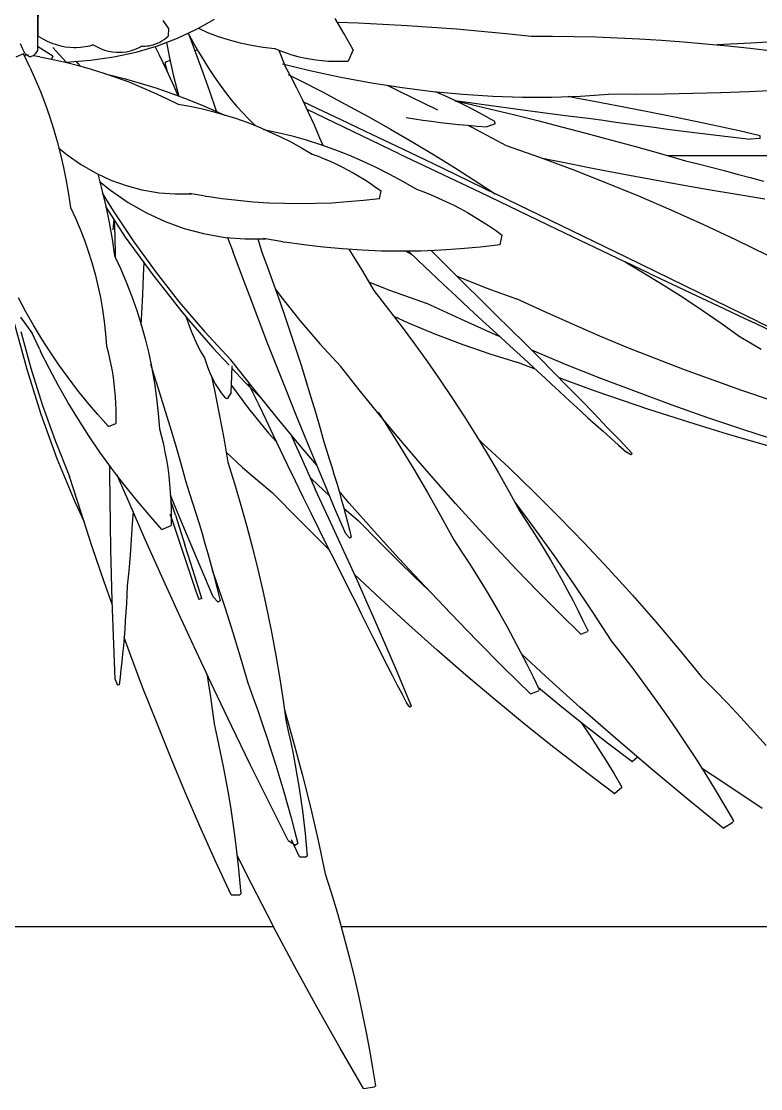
# Model space of a CAD drawing. Header units: metres. Extents: x 244.4 to 340.3, y -4.1 to 64.3.
# Drawn here: x 249.987 to 250.382, y 40.301 to 40.872 of the extents above; entities that cross this region are included whole.
import ezdxf

# ---------------------------------------------------------------- set-up
doc = ezdxf.new("R2010")
doc.units = ezdxf.units.M
doc.layers.add('Edges', color=7, linetype='Continuous')

msp = doc.modelspace()

# ---------------------------------------------------------------- linework, layer by layer
at = {"layer": 'Edges'}
for p, q in [((249.99589, 40.86388), (249.99605, 40.89042)), ((249.99543, 40.88217), (249.9954, 40.85619)), ((250.06546, 40.86813), (250.06271, 40.87218)), ((250.08151, 40.86807), (250.09008, 40.87302)), ((250.15957, 40.86504), (250.15469, 40.87328)), ((250.15581, 40.87138), (250.16702, 40.87095)), ((250.16702, 40.87095), (250.18009, 40.87033)), ((250.06546, 40.86813), (250.06544, 40.86389)), ((250.07038, 40.86272), (250.08054, 40.86751)), ((250.07641, 40.86475), (250.07587, 40.86531)), ((250.07609, 40.86541), (250.07641, 40.86475)), ((250.08054, 40.86751), (250.08151, 40.86807)), ((250.08151, 40.86807), (250.08644, 40.86587)), ((250.08644, 40.86587), (250.09212, 40.8637)), ((250.16429, 40.85651), (250.15957, 40.86504)), ((250.18009, 40.87033), (250.19321, 40.86957)), ((250.19321, 40.86957), (250.20638, 40.86869)), ((250.20638, 40.86869), (250.21959, 40.86769)), ((250.21959, 40.86769), (250.23283, 40.86655)), ((250.23283, 40.86655), (250.24612, 40.86529)), ((250.24612, 40.86529), (250.25944, 40.8639)), ((249.98761, 40.85688), (249.98645, 40.85971)), ((249.99589, 40.86388), (249.99829, 40.86244)), ((249.99829, 40.86244), (250.00069, 40.8612)), ((250.00069, 40.8612), (250.00309, 40.86015)), ((250.00309, 40.86015), (250.0055, 40.8593)), ((250.0055, 40.8593), (250.0079, 40.85864)), ((250.02338, 40.85875), (250.02515, 40.85926)), ((250.02481, 40.85946), (250.02695, 40.85823)), ((250.05628, 40.85896), (250.05742, 40.85927)), ((250.05742, 40.85927), (250.05857, 40.85966)), ((250.05857, 40.85966), (250.05972, 40.86014)), ((250.0596, 40.85868), (250.07038, 40.86272)), ((250.05972, 40.86014), (250.06086, 40.86072)), ((250.06086, 40.86072), (250.06201, 40.86138)), ((250.06201, 40.86138), (250.06315, 40.86212)), ((250.06315, 40.86212), (250.0643, 40.86296)), ((250.0643, 40.86296), (250.06544, 40.86389)), ((250.06455, 40.86053), (250.06612, 40.85227)), ((250.07641, 40.86475), (250.08018, 40.85455)), ((250.07641, 40.86475), (250.0788, 40.8604)), ((250.0788, 40.8604), (250.08158, 40.85549)), ((250.09212, 40.8637), (250.09793, 40.86182)), ((250.09793, 40.86182), (250.10387, 40.86024)), ((250.10387, 40.86024), (250.10994, 40.85896)), ((250.25944, 40.8639), (250.27091, 40.86388)), ((250.27091, 40.86388), (250.28245, 40.86371)), ((250.28245, 40.86371), (250.29404, 40.86341)), ((250.29404, 40.86341), (250.3057, 40.86297)), ((250.3057, 40.86297), (250.31741, 40.86239)), ((250.31741, 40.86239), (250.32916, 40.86167)), ((250.32916, 40.86167), (250.34097, 40.86082)), ((250.34097, 40.86082), (250.35282, 40.85982)), ((250.35282, 40.85982), (250.36472, 40.85869)), ((250.377, 40.8601), (250.35901, 40.85923)), ((250.39532, 40.86118), (250.377, 40.8601)), ((249.98803, 40.85439), (249.98396, 40.85268)), ((249.98876, 40.85483), (249.98761, 40.85688)), ((249.99144, 40.84725), (249.98803, 40.85439)), ((249.98887, 40.85408), (249.98865, 40.85308)), ((249.98991, 40.85355), (249.98876, 40.85483)), ((249.98887, 40.85408), (249.99072, 40.85377)), ((249.99105, 40.85304), (249.98991, 40.85355)), ((249.9943, 40.85437), (249.99321, 40.85335)), ((249.9954, 40.85619), (249.9943, 40.85437)), ((250.00376, 40.85307), (249.99541, 40.85834)), ((250.00367, 40.85777), (250.01088, 40.84998)), ((250.0079, 40.85864), (250.01032, 40.85817)), ((250.01032, 40.85817), (250.01273, 40.8579)), ((250.01273, 40.8579), (250.01514, 40.85782)), ((250.01514, 40.85782), (250.01613, 40.85782)), ((250.01613, 40.85782), (250.01855, 40.85793)), ((250.01855, 40.85793), (250.02096, 40.85825)), ((250.02096, 40.85825), (250.02338, 40.85875)), ((250.02695, 40.85823), (250.0291, 40.85721)), ((250.0291, 40.85721), (250.03126, 40.8564)), ((250.03126, 40.8564), (250.03341, 40.85581)), ((250.03341, 40.85581), (250.03557, 40.85542)), ((250.03557, 40.85542), (250.03773, 40.85525)), ((250.03632, 40.85281), (250.04824, 40.85537)), ((250.03773, 40.85525), (250.03872, 40.85524)), ((250.03872, 40.85524), (250.04088, 40.85528)), ((250.04088, 40.85528), (250.04304, 40.85553)), ((250.04304, 40.85553), (250.0452, 40.85599)), ((250.0452, 40.85599), (250.04737, 40.85666)), ((250.04737, 40.85666), (250.04953, 40.85754)), ((250.04824, 40.85537), (250.0596, 40.85868)), ((250.04953, 40.85754), (250.05162, 40.85859)), ((250.0507, 40.85863), (250.05185, 40.85858)), ((250.05185, 40.85858), (250.05283, 40.85858)), ((250.05283, 40.85858), (250.05398, 40.85862)), ((250.05398, 40.85862), (250.05513, 40.85875)), ((250.05513, 40.85875), (250.05628, 40.85896)), ((250.0608, 40.85366), (250.05847, 40.85835)), ((250.0647, 40.84545), (250.0608, 40.85366)), ((250.07962, 40.85607), (250.07972, 40.85602)), ((250.081, 40.85651), (250.07965, 40.85599)), ((250.08018, 40.85455), (250.08386, 40.84443)), ((250.08158, 40.85549), (250.08441, 40.85076)), ((250.10994, 40.85896), (250.11613, 40.85798)), ((250.11613, 40.85798), (250.12244, 40.8573)), ((250.12244, 40.8573), (250.12541, 40.85605)), ((250.12429, 40.85657), (250.12432, 40.85651)), ((250.12432, 40.85651), (250.12467, 40.85575)), ((250.12467, 40.85575), (250.1277, 40.84817)), ((250.12541, 40.85605), (250.12844, 40.85492)), ((250.12844, 40.85492), (250.13152, 40.85392)), ((250.13152, 40.85392), (250.13466, 40.85304)), ((250.16429, 40.85651), (250.16163, 40.85055)), ((250.36472, 40.85869), (250.37665, 40.85741)), ((250.37665, 40.85741), (250.38861, 40.856)), ((249.99105, 40.85304), (249.99205, 40.85305)), ((249.99318, 40.85332), (249.99205, 40.85305)), ((249.99321, 40.85335), (249.99318, 40.85332)), ((249.99667, 40.85278), (249.99321, 40.85335)), ((249.99667, 40.85278), (250.0029, 40.85153)), ((250.00376, 40.85307), (250.0029, 40.85153)), ((250.0029, 40.85153), (250.00359, 40.85143)), ((250.00359, 40.85143), (250.01047, 40.84989)), ((250.01047, 40.84989), (250.01732, 40.84815)), ((250.01088, 40.84998), (250.02385, 40.85102)), ((250.016, 40.85039), (250.01686, 40.84937)), ((250.01686, 40.84937), (250.01816, 40.84791)), ((250.01732, 40.84815), (250.02413, 40.84623)), ((250.01816, 40.84791), (250.01828, 40.84778)), ((250.02385, 40.85102), (250.03632, 40.85281)), ((250.06391, 40.84994), (250.06364, 40.8494)), ((250.06364, 40.8494), (250.06491, 40.84498)), ((250.06642, 40.85091), (250.06391, 40.84994)), ((250.06612, 40.85227), (250.0683, 40.84248)), ((250.08441, 40.85076), (250.08727, 40.8462)), ((250.12645, 40.84902), (250.14114, 40.84544)), ((250.13096, 40.8422), (250.1277, 40.84817)), ((250.13466, 40.85304), (250.13785, 40.85229)), ((250.13785, 40.85229), (250.14109, 40.85166)), ((250.14109, 40.85166), (250.14438, 40.85117)), ((250.14438, 40.85117), (250.14773, 40.85079)), ((250.14773, 40.85079), (250.15113, 40.85054)), ((250.15113, 40.85054), (250.15458, 40.85042)), ((250.15458, 40.85042), (250.15808, 40.85042)), ((250.15808, 40.85042), (250.16163, 40.85055)), ((249.99144, 40.84725), (249.9943, 40.84081)), ((250.02413, 40.84623), (250.0309, 40.84411)), ((250.0309, 40.84411), (250.03764, 40.84181)), ((250.03164, 40.84371), (250.03334, 40.84333)), ((250.03334, 40.84333), (250.04189, 40.84117)), ((250.06854, 40.83698), (250.0647, 40.84545)), ((250.0683, 40.84248), (250.0709, 40.83219)), ((250.08386, 40.84443), (250.08745, 40.83442)), ((250.08727, 40.8462), (250.09018, 40.84184)), ((250.12949, 40.84326), (250.13561, 40.84024)), ((250.13418, 40.83603), (250.13096, 40.8422)), ((250.14114, 40.84544), (250.15764, 40.84191)), ((249.9943, 40.84081), (249.99699, 40.83429)), ((250.03764, 40.84181), (250.04433, 40.83932)), ((250.04189, 40.84117), (250.05039, 40.83877)), ((250.04433, 40.83932), (250.05098, 40.83663)), ((250.05039, 40.83877), (250.05885, 40.83613)), ((250.05098, 40.83663), (250.05759, 40.83376)), ((250.07071, 40.83197), (250.06854, 40.83698)), ((250.09018, 40.84184), (250.09312, 40.83765)), ((250.09312, 40.83765), (250.09609, 40.83365)), ((250.13561, 40.84024), (250.1479, 40.83397)), ((250.15764, 40.84191), (250.17412, 40.83886)), ((250.17412, 40.83886), (250.19053, 40.83632)), ((250.18243, 40.83757), (250.18933, 40.83429)), ((250.19053, 40.83632), (250.20684, 40.83427)), ((249.99699, 40.83429), (249.9995, 40.82769)), ((250.05759, 40.83376), (250.06416, 40.8307)), ((250.05885, 40.83613), (250.06726, 40.83325)), ((250.06416, 40.8307), (250.07068, 40.82745)), ((250.06726, 40.83325), (250.07561, 40.83014)), ((250.0709, 40.83219), (250.07099, 40.83186)), ((250.08745, 40.83442), (250.09094, 40.82449)), ((250.09609, 40.83365), (250.09911, 40.82984)), ((250.13735, 40.82965), (250.13418, 40.83603)), ((250.1479, 40.83397), (250.16012, 40.82752)), ((250.18933, 40.83429), (250.2084, 40.82491)), ((250.20684, 40.83427), (250.22303, 40.83274)), ((250.21452, 40.83137), (250.20829, 40.83414)), ((250.21872, 40.82938), (250.21452, 40.83137)), ((250.22303, 40.83274), (250.23905, 40.83171)), ((250.23905, 40.83171), (250.25488, 40.83119)), ((250.25488, 40.83119), (250.27048, 40.83119)), ((250.27048, 40.83119), (250.28582, 40.8317)), ((250.28366, 40.8307), (250.27936, 40.83148)), ((250.29698, 40.82821), (250.28366, 40.8307)), ((250.28582, 40.8317), (250.30087, 40.83272)), ((250.31602, 40.8327), (250.30087, 40.83272)), ((250.33109, 40.83283), (250.31602, 40.8327)), ((250.34609, 40.83311), (250.33109, 40.83283)), ((250.36102, 40.83353), (250.34609, 40.83311)), ((250.37586, 40.8341), (250.36102, 40.83353)), ((250.39063, 40.83481), (250.37586, 40.8341)), ((249.9995, 40.82769), (250.00183, 40.821)), ((250.07068, 40.82745), (250.07689, 40.82636)), ((250.07561, 40.83014), (250.08392, 40.82679)), ((250.07689, 40.82636), (250.08306, 40.82506)), ((250.08306, 40.82506), (250.0892, 40.82355)), ((250.08392, 40.82679), (250.09217, 40.8232)), ((250.09911, 40.82984), (250.10215, 40.82621)), ((250.10215, 40.82621), (250.10524, 40.82277)), ((250.14047, 40.82307), (250.13735, 40.82965)), ((250.13781, 40.82867), (250.14486, 40.82535)), ((250.14486, 40.82535), (250.15765, 40.8193)), ((250.16012, 40.82752), (250.17225, 40.8209)), ((250.2084, 40.82491), (250.20939, 40.8244)), ((250.21872, 40.82938), (250.2253, 40.82845)), ((250.2193, 40.82911), (250.21872, 40.82938)), ((250.2193, 40.82911), (250.22463, 40.8279)), ((250.22128, 40.82817), (250.2193, 40.82911)), ((250.22779, 40.8249), (250.22128, 40.82817)), ((250.22463, 40.8279), (250.23724, 40.82494)), ((250.2253, 40.82845), (250.23806, 40.82668)), ((250.23404, 40.82155), (250.22779, 40.8249)), ((250.23724, 40.82494), (250.24998, 40.82187)), ((250.23806, 40.82668), (250.25107, 40.82493)), ((250.25107, 40.82493), (250.26432, 40.82319)), ((250.31002, 40.82572), (250.29698, 40.82821)), ((250.32276, 40.82321), (250.31002, 40.82572)), ((250.00183, 40.821), (250.00398, 40.81424)), ((250.0892, 40.82355), (250.0953, 40.82183)), ((250.09094, 40.82449), (250.09137, 40.82326)), ((250.09217, 40.8232), (250.09556, 40.82162)), ((250.0953, 40.82183), (250.10136, 40.81991)), ((250.10136, 40.81991), (250.10737, 40.81778)), ((250.10524, 40.82277), (250.10835, 40.81952)), ((250.10835, 40.81952), (250.11151, 40.81645)), ((250.18893, 40.80096), (250.13978, 40.82453)), ((250.14354, 40.81629), (250.14047, 40.82307)), ((250.15765, 40.8193), (250.1708, 40.81304)), ((250.17225, 40.8209), (250.18429, 40.81411)), ((250.19264, 40.82026), (250.19709, 40.81957)), ((250.19709, 40.81957), (250.20163, 40.81891)), ((250.24003, 40.81812), (250.23404, 40.82155)), ((250.24998, 40.82187), (250.26282, 40.81869)), ((250.26432, 40.82319), (250.2778, 40.82147)), ((250.2778, 40.82147), (250.29151, 40.81976)), ((250.29151, 40.81976), (250.29808, 40.81881)), ((250.3352, 40.8207), (250.32276, 40.82321)), ((250.34734, 40.81817), (250.3352, 40.8207)), ((250.00398, 40.81424), (250.00595, 40.80741)), ((250.10737, 40.81778), (250.11334, 40.81545)), ((250.11151, 40.81645), (250.11184, 40.81584)), ((250.11334, 40.81545), (250.11926, 40.81291)), ((250.11628, 40.81396), (250.12397, 40.81234)), ((250.14657, 40.80931), (250.14354, 40.81629)), ((250.18429, 40.81411), (250.19624, 40.80714)), ((250.20163, 40.81891), (250.20626, 40.81829)), ((250.20626, 40.81829), (250.21098, 40.81771)), ((250.21098, 40.81771), (250.21579, 40.81715)), ((250.21579, 40.81715), (250.22068, 40.81664)), ((250.22068, 40.81664), (250.22566, 40.81616)), ((250.22566, 40.81616), (250.23072, 40.81571)), ((250.22566, 40.81616), (250.22736, 40.81526)), ((250.22736, 40.81526), (250.2462, 40.80535)), ((250.23072, 40.81571), (250.23587, 40.8153)), ((250.24031, 40.81694), (250.23587, 40.8153)), ((250.24031, 40.81694), (250.24003, 40.81812)), ((250.26282, 40.81869), (250.27577, 40.81538)), ((250.27577, 40.81538), (250.28883, 40.81197)), ((250.29808, 40.81881), (250.30474, 40.81787)), ((250.30474, 40.81787), (250.31152, 40.81693)), ((250.31152, 40.81693), (250.31839, 40.816)), ((250.31839, 40.816), (250.32536, 40.81507)), ((250.32536, 40.81507), (250.33243, 40.81415)), ((250.33243, 40.81415), (250.33961, 40.81324)), ((250.35918, 40.81564), (250.34734, 40.81817)), ((250.37072, 40.81311), (250.35918, 40.81564)), ((250.11926, 40.81291), (250.12513, 40.81016)), ((250.12397, 40.81234), (250.13163, 40.81046)), ((250.12513, 40.81016), (250.13096, 40.80721)), ((250.13163, 40.81046), (250.13924, 40.80831)), ((250.13924, 40.80831), (250.1468, 40.80591)), ((250.14819, 40.80542), (250.14657, 40.80931)), ((250.1708, 40.81304), (250.1843, 40.80659)), ((250.28883, 40.81197), (250.30199, 40.80845)), ((250.30199, 40.80845), (250.31525, 40.80481)), ((250.33961, 40.81324), (250.34688, 40.81233)), ((250.34688, 40.81233), (250.35424, 40.81143)), ((250.35424, 40.81143), (250.3617, 40.81054)), ((250.3617, 40.81054), (250.36925, 40.80965)), ((250.36925, 40.80965), (250.3769, 40.80877)), ((250.38195, 40.81057), (250.37072, 40.81311)), ((250.38191, 40.80904), (250.3769, 40.80877)), ((250.38191, 40.80904), (250.38195, 40.81057)), ((250.00595, 40.80741), (250.00775, 40.80049)), ((250.00666, 40.80402), (250.01135, 40.80025)), ((250.13096, 40.80721), (250.13673, 40.80406)), ((250.13673, 40.80406), (250.14245, 40.80071)), ((250.1468, 40.80591), (250.15431, 40.80325)), ((250.14828, 40.80519), (250.14819, 40.80542)), ((250.15431, 40.80325), (250.16176, 40.80034)), ((250.1843, 40.80659), (250.19812, 40.79994)), ((250.19624, 40.80714), (250.20809, 40.80001)), ((250.2462, 40.80535), (250.26401, 40.79905)), ((250.31525, 40.80481), (250.32861, 40.80106)), ((250.00775, 40.80049), (250.00937, 40.7935)), ((250.01135, 40.80025), (250.01896, 40.79504)), ((250.14245, 40.80071), (250.14564, 40.79954)), ((250.14564, 40.79954), (250.1488, 40.79828)), ((250.1488, 40.79828), (250.15194, 40.79693)), ((250.15194, 40.79693), (250.15507, 40.7955)), ((250.16176, 40.80034), (250.16915, 40.79717)), ((250.16915, 40.79717), (250.17649, 40.79374)), ((250.18893, 40.80096), (250.2323, 40.78031)), ((250.19812, 40.79994), (250.21222, 40.79313)), ((250.20809, 40.80001), (250.21986, 40.79272)), ((250.26401, 40.79905), (250.28172, 40.79244)), ((250.27648, 40.79621), (250.2656, 40.79845)), ((250.32861, 40.80106), (250.34205, 40.79721)), ((250.33245, 40.79996), (251.42767, 40.79996)), ((250.34205, 40.79721), (250.34889, 40.79549)), ((250.00937, 40.7935), (250.01081, 40.78644)), ((250.01896, 40.79504), (250.02677, 40.79057)), ((250.02677, 40.79057), (250.03477, 40.78685)), ((250.15507, 40.7955), (250.15817, 40.79399)), ((250.15817, 40.79399), (250.16125, 40.79238)), ((250.16125, 40.79238), (250.16431, 40.7907)), ((250.16431, 40.7907), (250.16735, 40.78893)), ((250.17649, 40.79374), (250.18376, 40.79006)), ((250.21222, 40.79313), (250.22659, 40.78616)), ((250.21986, 40.79272), (250.23152, 40.78525)), ((250.29236, 40.79303), (250.27648, 40.79621)), ((250.28172, 40.79244), (250.29934, 40.78554)), ((250.30811, 40.78998), (250.29236, 40.79303)), ((250.34889, 40.79549), (250.35578, 40.79373)), ((250.35578, 40.79373), (250.36271, 40.79192)), ((250.36271, 40.79192), (250.36968, 40.79006)), ((250.01081, 40.78644), (250.01207, 40.77931)), ((250.02775, 40.79012), (250.02994, 40.78167)), ((250.02858, 40.78608), (250.03444, 40.78137)), ((250.03477, 40.78685), (250.04294, 40.78387)), ((250.16735, 40.78893), (250.17037, 40.78707)), ((250.17037, 40.78707), (250.17336, 40.78513)), ((250.17336, 40.78513), (250.17633, 40.7831)), ((250.18376, 40.79006), (250.19097, 40.78612)), ((250.19097, 40.78612), (250.19811, 40.78194)), ((250.22659, 40.78616), (250.24118, 40.77904)), ((250.23152, 40.78525), (250.24027, 40.77948)), ((250.29934, 40.78554), (250.31687, 40.77834)), ((250.3237, 40.78705), (250.30811, 40.78998)), ((250.33915, 40.78425), (250.3237, 40.78705)), ((250.36968, 40.79006), (250.37669, 40.78816)), ((250.37669, 40.78816), (250.38375, 40.78621)), ((250.01207, 40.77931), (250.01314, 40.77211)), ((250.02994, 40.78167), (250.03196, 40.77294)), ((250.03012, 40.77985), (250.03586, 40.77041)), ((250.03444, 40.78137), (250.04394, 40.77487)), ((250.04294, 40.78387), (250.05126, 40.78166)), ((250.05126, 40.78166), (250.05972, 40.78021)), ((250.05972, 40.78021), (250.06058, 40.78007)), ((250.06058, 40.78007), (250.06916, 40.77939)), ((250.06916, 40.77939), (250.07781, 40.77948)), ((250.07781, 40.77948), (250.07699, 40.77962)), ((250.08519, 40.77819), (250.07781, 40.77948)), ((250.17633, 40.7831), (250.17927, 40.78099)), ((250.17837, 40.77686), (250.17927, 40.78099)), ((250.19811, 40.78194), (250.20208, 40.78047)), ((250.20208, 40.78047), (250.20603, 40.7789)), ((250.2323, 40.78031), (250.27323, 40.76059)), ((250.35444, 40.78158), (250.33915, 40.78425)), ((250.36959, 40.77904), (250.35444, 40.78158)), ((250.04394, 40.77487), (250.05369, 40.76928)), ((250.08519, 40.77819), (250.08605, 40.77805)), ((250.09429, 40.77684), (250.08605, 40.77805)), ((250.10257, 40.77586), (250.09429, 40.77684)), ((250.11088, 40.77509), (250.10257, 40.77586)), ((250.11922, 40.77454), (250.11088, 40.77509)), ((250.12759, 40.77421), (250.11922, 40.77454)), ((250.13599, 40.7741), (250.12759, 40.77421)), ((250.14442, 40.77421), (250.13599, 40.7741)), ((250.15287, 40.77454), (250.14442, 40.77421)), ((250.16135, 40.7751), (250.15287, 40.77454)), ((250.16985, 40.77587), (250.16135, 40.7751)), ((250.17837, 40.77686), (250.16985, 40.77587)), ((250.20603, 40.7789), (250.20996, 40.77723)), ((250.20996, 40.77723), (250.21386, 40.77544)), ((250.21386, 40.77544), (250.21773, 40.77355)), ((250.21773, 40.77355), (250.22158, 40.77155)), ((250.31031, 40.74555), (250.24118, 40.77904)), ((250.31687, 40.77834), (250.33429, 40.77085)), ((250.38457, 40.77663), (250.36959, 40.77904)), ((250.01314, 40.77211), (250.01581, 40.76639)), ((250.03176, 40.77261), (250.04245, 40.75632)), ((250.03196, 40.77294), (250.03376, 40.76413)), ((250.03586, 40.77041), (250.04698, 40.75373)), ((250.05369, 40.76928), (250.06368, 40.76463)), ((250.22158, 40.77155), (250.2254, 40.76944)), ((250.2254, 40.76944), (250.22919, 40.76723)), ((250.33429, 40.77085), (250.35161, 40.76307)), ((250.01581, 40.76639), (250.01829, 40.76059)), ((250.03376, 40.76413), (250.03533, 40.75522)), ((250.03631, 40.76568), (250.03582, 40.76027)), ((250.03698, 40.75672), (250.03672, 40.76505)), ((250.06368, 40.76463), (250.07388, 40.76092)), ((250.22919, 40.76723), (250.23296, 40.76491)), ((250.23296, 40.76491), (250.23669, 40.76249)), ((250.23669, 40.76249), (250.2404, 40.75996)), ((250.35161, 40.76307), (250.36881, 40.755)), ((250.01829, 40.76059), (250.02057, 40.75469)), ((250.03712, 40.74681), (250.03698, 40.75672)), ((250.04245, 40.75632), (250.05708, 40.73603)), ((250.07388, 40.76092), (250.08427, 40.75816)), ((250.08427, 40.75816), (250.09483, 40.75635)), ((250.09483, 40.75635), (250.0959, 40.75617)), ((250.2404, 40.75996), (250.24407, 40.75733)), ((250.24295, 40.75217), (250.24407, 40.75733)), ((250.27323, 40.76059), (250.30971, 40.74314)), ((250.02057, 40.75469), (250.02266, 40.74872)), ((250.03533, 40.75522), (250.03668, 40.74623)), ((250.04698, 40.75373), (250.05886, 40.73737)), ((250.0959, 40.75617), (250.10661, 40.75532)), ((250.09698, 40.75618), (250.09702, 40.75609)), ((250.09702, 40.75609), (250.10019, 40.74828)), ((250.10661, 40.75532), (250.1174, 40.75543)), ((250.11332, 40.75558), (250.11337, 40.75539)), ((250.11337, 40.75539), (250.11533, 40.7488)), ((250.12662, 40.75383), (250.11638, 40.75561)), ((250.12662, 40.75383), (250.12769, 40.75365)), ((250.13798, 40.75215), (250.12769, 40.75365)), ((250.14831, 40.75091), (250.13798, 40.75215)), ((250.15869, 40.74995), (250.14831, 40.75091)), ((250.23231, 40.75093), (250.2217, 40.74996)), ((250.24295, 40.75217), (250.23231, 40.75093)), ((250.36881, 40.755), (250.3859, 40.74664)), ((250.02266, 40.74872), (250.02456, 40.74265)), ((250.03668, 40.74623), (250.03713, 40.74525)), ((250.03713, 40.74525), (250.03712, 40.74681)), ((250.03713, 40.74525), (250.04001, 40.7391)), ((250.10462, 40.73625), (250.10019, 40.74828)), ((250.11533, 40.7488), (250.11868, 40.73969)), ((250.1691, 40.74927), (250.15869, 40.74995)), ((250.16207, 40.74984), (250.16873, 40.73889)), ((250.17955, 40.74886), (250.1691, 40.74927)), ((250.19004, 40.74872), (250.17955, 40.74886)), ((250.20056, 40.74886), (250.19004, 40.74872)), ((250.1921, 40.74894), (250.19246, 40.74875)), ((250.19246, 40.74875), (250.19576, 40.74705)), ((250.19376, 40.74896), (250.19913, 40.74381)), ((250.21112, 40.74928), (250.20056, 40.74886)), ((250.20581, 40.74929), (250.20869, 40.74648)), ((250.20869, 40.74648), (250.21667, 40.73852)), ((250.2217, 40.74996), (250.21112, 40.74928)), ((250.38113, 40.71102), (250.31031, 40.74555)), ((250.02456, 40.74265), (250.02627, 40.7365)), ((250.05232, 40.74263), (250.05207, 40.73564)), ((250.11868, 40.73969), (250.12193, 40.73068)), ((250.19913, 40.74381), (250.20576, 40.7375)), ((250.30971, 40.74314), (250.31959, 40.73727)), ((250.32248, 40.73707), (250.30971, 40.74314)), ((250.02627, 40.7365), (250.02778, 40.73027)), ((250.04001, 40.7391), (250.0431, 40.73185)), ((250.05207, 40.73564), (250.05164, 40.72551)), ((250.05708, 40.73603), (250.07267, 40.71627)), ((250.05886, 40.73737), (250.0715, 40.72137)), ((250.10916, 40.72411), (250.10462, 40.73625)), ((250.16873, 40.73889), (250.17535, 40.72768)), ((250.20576, 40.7375), (250.21251, 40.7311)), ((250.21667, 40.73852), (250.21961, 40.73552)), ((250.21961, 40.73552), (250.22027, 40.73522)), ((250.21961, 40.73552), (250.22414, 40.73089)), ((250.22027, 40.73522), (250.23581, 40.72889)), ((250.31959, 40.73727), (250.33014, 40.73077)), ((250.32248, 40.73707), (250.35086, 40.72362)), ((250.02778, 40.73027), (250.02909, 40.72397)), ((250.0431, 40.73185), (250.04595, 40.72449)), ((250.12193, 40.73068), (250.12508, 40.72178)), ((250.12266, 40.72864), (250.12566, 40.72451)), ((250.17255, 40.73242), (250.18372, 40.72787)), ((250.18372, 40.72787), (250.20344, 40.72089)), ((250.21251, 40.7311), (250.21939, 40.72464)), ((250.23237, 40.72287), (250.22414, 40.73089)), ((250.23581, 40.72889), (250.25161, 40.7233)), ((250.33014, 40.73077), (250.34058, 40.72408)), ((249.98917, 40.71639), (249.98523, 40.72374)), ((250.02909, 40.72397), (250.03021, 40.71758)), ((250.04595, 40.72449), (250.04856, 40.71703)), ((250.05164, 40.72551), (250.05116, 40.71551)), ((250.11381, 40.71187), (250.10916, 40.72411)), ((250.12566, 40.72451), (250.13578, 40.71169)), ((250.17535, 40.72768), (250.18276, 40.71825)), ((250.21939, 40.72464), (250.22639, 40.7181)), ((250.24047, 40.71493), (250.23237, 40.72287)), ((250.2664, 40.71645), (250.25161, 40.7233)), ((250.34058, 40.72408), (250.35091, 40.71722)), ((250.35086, 40.72362), (250.35612, 40.7211)), ((249.99331, 40.70914), (249.98917, 40.71639)), ((250.03021, 40.71758), (250.03114, 40.71112)), ((250.04856, 40.71703), (250.05093, 40.70946)), ((250.0715, 40.72137), (250.08487, 40.70576)), ((250.12508, 40.72178), (250.12812, 40.71299)), ((250.18276, 40.71825), (250.19002, 40.70874)), ((250.22191, 40.71233), (250.20344, 40.72089)), ((250.22639, 40.7181), (250.23351, 40.71149)), ((250.28128, 40.7098), (250.2664, 40.71645)), ((250.35091, 40.71722), (250.36112, 40.71018)), ((250.35612, 40.7211), (250.37676, 40.71127)), ((249.98644, 40.71337), (249.99272, 40.70459)), ((250.03114, 40.71112), (250.03187, 40.70458)), ((250.05116, 40.71551), (250.05081, 40.70918)), ((250.07267, 40.71627), (250.075, 40.71357)), ((250.075, 40.71357), (250.07502, 40.71348)), ((250.07502, 40.71348), (250.07639, 40.70942)), ((250.07502, 40.71348), (250.08919, 40.6971)), ((250.11857, 40.69953), (250.11381, 40.71187)), ((250.12812, 40.71299), (250.13105, 40.7043)), ((250.13578, 40.71169), (250.14649, 40.69918)), ((250.18603, 40.71396), (250.19377, 40.71044)), ((250.24049, 40.70404), (250.22191, 40.71233)), ((250.23351, 40.71149), (250.24075, 40.70482)), ((250.24843, 40.70707), (250.24047, 40.71493)), ((250.39673, 40.70182), (250.37676, 40.71127)), ((250.38113, 40.71102), (250.40986, 40.69694)), ((249.98322, 40.70978), (249.98968, 40.68561)), ((249.98653, 40.70575), (249.99183, 40.68624)), ((249.9967, 40.69611), (249.99228, 40.70553)), ((249.99764, 40.70199), (249.99331, 40.70914)), ((250.05093, 40.70946), (250.05306, 40.70178)), ((250.07639, 40.70942), (250.07786, 40.70553)), ((250.07786, 40.70553), (250.07943, 40.70183)), ((250.08487, 40.70576), (250.09893, 40.69056)), ((250.19002, 40.70874), (250.19711, 40.69915)), ((250.19377, 40.71044), (250.20839, 40.70434)), ((250.25624, 40.69931), (250.24843, 40.70707)), ((250.29624, 40.70336), (250.28128, 40.7098)), ((250.36112, 40.71018), (250.37123, 40.70297)), ((250.00217, 40.69495), (249.99764, 40.70199)), ((250.03187, 40.70458), (250.0324, 40.69797)), ((250.05306, 40.70178), (250.05494, 40.69401)), ((250.07943, 40.70183), (250.08112, 40.6983)), ((250.12343, 40.68709), (250.11857, 40.69953)), ((250.13105, 40.7043), (250.13388, 40.69572)), ((250.14649, 40.69918), (250.15775, 40.68701)), ((250.20839, 40.70434), (250.22297, 40.6988)), ((250.24258, 40.70314), (250.24049, 40.70404)), ((250.24075, 40.70482), (250.2481, 40.69807)), ((250.26391, 40.69164), (250.25624, 40.69931)), ((250.31129, 40.69712), (250.29624, 40.70336)), ((250.37123, 40.70297), (250.37691, 40.69967)), ((250.37691, 40.69967), (250.38255, 40.6963)), ((249.9967, 40.69611), (249.99716, 40.69514)), ((250.00183, 40.68584), (249.99716, 40.69514)), ((250.0069, 40.688), (250.00217, 40.69495)), ((250.0324, 40.69797), (250.03327, 40.69469)), ((250.03327, 40.69469), (250.03405, 40.69138)), ((250.05494, 40.69401), (250.05659, 40.68613)), ((250.08112, 40.6983), (250.08291, 40.69495)), ((250.08291, 40.69495), (250.0848, 40.69177)), ((250.08919, 40.6971), (250.09803, 40.68768)), ((250.13388, 40.69572), (250.1366, 40.68726)), ((250.19711, 40.69915), (250.20403, 40.68949)), ((250.22297, 40.6988), (250.23749, 40.69382)), ((250.23749, 40.69382), (250.25192, 40.68943)), ((250.2481, 40.69807), (250.25556, 40.69127)), ((250.27795, 40.68821), (250.25983, 40.69572)), ((250.32641, 40.69109), (250.31129, 40.69712)), ((250.01183, 40.68116), (250.0069, 40.688)), ((250.03405, 40.69138), (250.03476, 40.68803)), ((250.03476, 40.68803), (250.03538, 40.68465)), ((250.05588, 40.68824), (250.05647, 40.68646)), ((250.0848, 40.69177), (250.08549, 40.68956)), ((250.08549, 40.68956), (250.08622, 40.68742)), ((250.11117, 40.67503), (250.09893, 40.69056)), ((250.20403, 40.68949), (250.21079, 40.67976)), ((250.2617, 40.6857), (250.25192, 40.68943)), ((250.25556, 40.69127), (250.26314, 40.6844)), ((250.27144, 40.68406), (250.26391, 40.69164)), ((250.29682, 40.68068), (250.27795, 40.68821)), ((250.3416, 40.68527), (250.32641, 40.69109)), ((249.98968, 40.68561), (249.99724, 40.66161)), ((249.99183, 40.68624), (249.99796, 40.66679)), ((250.00674, 40.67667), (250.00183, 40.68584)), ((250.03538, 40.68465), (250.03591, 40.68124)), ((250.05647, 40.68646), (250.05659, 40.68613)), ((250.05659, 40.68613), (250.0566, 40.68606)), ((250.0566, 40.68606), (250.05987, 40.67589)), ((250.0566, 40.68606), (250.05799, 40.67816)), ((250.08622, 40.68742), (250.087, 40.68536)), ((250.087, 40.68536), (250.08783, 40.68337)), ((250.08783, 40.68337), (250.08859, 40.68168)), ((250.09939, 40.68181), (250.09954, 40.68737)), ((250.0995, 40.68611), (250.1066, 40.67855)), ((250.12839, 40.67456), (250.12343, 40.68709)), ((250.1366, 40.68726), (250.13922, 40.67891)), ((250.16755, 40.67457), (250.15775, 40.68701)), ((250.26314, 40.6844), (250.26682, 40.68096)), ((250.27882, 40.67657), (250.27144, 40.68406)), ((250.35687, 40.67966), (250.3416, 40.68527)), ((250.01191, 40.66762), (250.00674, 40.67667)), ((250.01695, 40.67443), (250.01183, 40.68116)), ((250.03591, 40.68124), (250.03637, 40.6778)), ((250.03637, 40.6778), (250.03674, 40.67432)), ((250.05799, 40.67816), (250.05914, 40.67009)), ((250.08859, 40.68168), (250.09015, 40.67433)), ((250.08859, 40.68168), (250.08869, 40.68145)), ((250.08869, 40.68145), (250.08961, 40.67961)), ((250.08961, 40.67961), (250.09057, 40.67784)), ((250.09057, 40.67784), (250.09157, 40.67616)), ((250.09904, 40.67322), (250.09939, 40.68181)), ((250.09919, 40.6768), (250.10832, 40.6645)), ((250.1066, 40.67855), (250.11483, 40.67049)), ((250.10822, 40.6779), (250.10894, 40.67646)), ((250.10894, 40.67646), (250.11393, 40.66652)), ((250.13922, 40.67891), (250.14172, 40.67068)), ((250.21079, 40.67976), (250.21737, 40.66996)), ((250.26682, 40.68096), (250.27054, 40.67748)), ((250.27054, 40.67748), (250.27432, 40.67398)), ((250.28021, 40.67881), (250.27455, 40.6809)), ((250.28605, 40.66917), (250.27882, 40.67657)), ((250.29433, 40.67374), (250.28021, 40.67881)), ((250.31579, 40.67341), (250.29682, 40.68068)), ((250.3722, 40.67425), (250.35687, 40.67966)), ((250.02226, 40.6678), (250.01695, 40.67443)), ((250.03674, 40.67432), (250.03703, 40.67082)), ((250.03703, 40.67082), (250.03724, 40.66728)), ((250.05987, 40.67589), (250.06313, 40.66547)), ((250.09015, 40.67433), (250.0927, 40.66148)), ((250.09157, 40.67616), (250.09262, 40.67454)), ((250.09262, 40.67454), (250.09371, 40.673)), ((250.09371, 40.673), (250.09484, 40.67154)), ((250.09484, 40.67154), (250.09602, 40.67016)), ((250.09904, 40.67322), (250.09687, 40.66971)), ((250.12362, 40.6596), (250.11117, 40.67503)), ((250.13346, 40.66193), (250.12839, 40.67456)), ((250.14172, 40.67068), (250.14412, 40.66257)), ((250.17753, 40.66221), (250.16755, 40.67457)), ((250.27432, 40.67398), (250.27814, 40.67044)), ((250.30844, 40.66883), (250.29433, 40.67374)), ((250.33485, 40.6664), (250.31579, 40.67341)), ((250.38761, 40.66906), (250.3722, 40.67425)), ((249.99796, 40.66679), (250.00491, 40.64745)), ((250.01732, 40.6587), (250.01191, 40.66762)), ((250.02777, 40.66128), (250.02226, 40.6678)), ((250.03724, 40.66728), (250.03737, 40.66372)), ((250.05914, 40.67009), (250.06005, 40.66193)), ((250.06313, 40.66547), (250.06626, 40.6552)), ((250.09687, 40.66971), (250.09602, 40.67016)), ((250.11393, 40.66652), (250.11761, 40.65862)), ((250.21737, 40.66996), (250.22379, 40.6601)), ((250.27814, 40.67044), (250.28202, 40.66688)), ((250.28202, 40.66688), (250.28594, 40.66329)), ((250.29314, 40.66187), (250.28605, 40.66917)), ((250.32252, 40.66409), (250.30844, 40.66883)), ((250.354, 40.65966), (250.33485, 40.6664)), ((249.99724, 40.66161), (250.00588, 40.63782)), ((250.03347, 40.65487), (250.02777, 40.66128)), ((250.03737, 40.66372), (250.03741, 40.66012)), ((250.03741, 40.66012), (250.03737, 40.6565)), ((250.06005, 40.66193), (250.06072, 40.65368)), ((250.0927, 40.66148), (250.09507, 40.64864)), ((250.10832, 40.6645), (250.11897, 40.65144)), ((250.13628, 40.64428), (250.12362, 40.6596)), ((250.13863, 40.64921), (250.13346, 40.66193)), ((250.14412, 40.66257), (250.1464, 40.65459)), ((250.18767, 40.64994), (250.17753, 40.66221)), ((250.17772, 40.66258), (250.18137, 40.65696)), ((250.22379, 40.6601), (250.23003, 40.65017)), ((250.28594, 40.66329), (250.28991, 40.65967)), ((250.28991, 40.65967), (250.29392, 40.65603)), ((250.30007, 40.65467), (250.29314, 40.66187)), ((250.33657, 40.65952), (250.32252, 40.66409)), ((250.3506, 40.65511), (250.33657, 40.65952)), ((250.37323, 40.65317), (250.354, 40.65966)), ((250.02298, 40.6499), (250.01732, 40.6587)), ((250.03347, 40.65487), (250.03737, 40.6565)), ((250.06072, 40.65368), (250.0618, 40.64958)), ((250.06626, 40.6552), (250.06925, 40.64507)), ((250.11761, 40.65862), (250.12138, 40.6506)), ((250.1464, 40.65459), (250.14857, 40.64672)), ((250.18137, 40.65696), (250.18916, 40.64457)), ((250.29392, 40.65603), (250.29799, 40.65237)), ((250.30686, 40.64757), (250.30007, 40.65467)), ((250.3646, 40.65087), (250.3506, 40.65511)), ((250.02888, 40.64124), (250.02298, 40.6499)), ((250.0618, 40.64958), (250.06278, 40.64545)), ((250.09507, 40.64864), (250.09728, 40.63581)), ((250.11897, 40.65144), (250.12324, 40.64667)), ((250.12138, 40.6506), (250.12524, 40.64245)), ((250.13074, 40.65098), (250.13512, 40.64155)), ((250.1439, 40.63641), (250.13863, 40.64921)), ((250.19798, 40.63776), (250.18767, 40.64994)), ((250.23003, 40.65017), (250.2361, 40.64018)), ((250.23129, 40.6481), (250.23374, 40.64587)), ((250.29799, 40.65237), (250.30209, 40.64867)), ((250.30209, 40.64867), (250.30625, 40.64496)), ((250.37857, 40.6468), (250.3646, 40.65087)), ((250.39253, 40.64695), (250.37323, 40.65317)), ((250.00491, 40.64745), (250.01266, 40.62825)), ((250.06278, 40.64545), (250.06366, 40.64127)), ((250.06925, 40.64507), (250.0721, 40.6351)), ((250.12524, 40.64245), (250.1292, 40.63419)), ((250.14482, 40.63418), (250.13628, 40.64428)), ((250.14857, 40.64672), (250.15005, 40.6422)), ((250.15005, 40.6422), (250.15149, 40.63771)), ((250.18916, 40.64457), (250.19674, 40.63209)), ((250.23374, 40.64587), (250.24757, 40.63292)), ((250.30625, 40.64496), (250.31044, 40.64122)), ((250.31349, 40.64057), (250.30686, 40.64757)), ((250.39251, 40.64289), (250.37857, 40.6468)), ((250.00588, 40.63782), (250.01557, 40.6143)), ((250.03503, 40.6327), (250.02888, 40.64124)), ((250.06366, 40.64127), (250.06443, 40.63705)), ((250.06443, 40.63705), (250.0651, 40.63279)), ((250.09635, 40.64123), (250.10518, 40.63302)), ((250.13512, 40.64155), (250.13976, 40.63128)), ((250.14927, 40.62352), (250.1439, 40.63641)), ((250.15149, 40.63771), (250.15288, 40.63328)), ((250.20845, 40.62567), (250.19798, 40.63776)), ((250.2361, 40.64018), (250.24198, 40.63013)), ((250.31288, 40.63978), (250.31044, 40.64122)), ((250.31349, 40.64057), (250.31288, 40.63978)), ((250.0342, 40.62966), (250.03418, 40.63421)), ((250.03831, 40.62839), (250.03503, 40.6327)), ((250.0651, 40.63279), (250.06567, 40.62849)), ((250.0721, 40.6351), (250.07481, 40.62529)), ((250.09728, 40.63581), (250.10087, 40.62436)), ((250.10518, 40.63302), (250.12113, 40.61948)), ((250.1292, 40.63419), (250.13324, 40.62582)), ((250.13976, 40.63128), (250.14403, 40.62149)), ((250.15288, 40.63328), (250.15422, 40.6289)), ((250.19674, 40.63209), (250.20409, 40.61955)), ((250.24757, 40.63292), (250.2612, 40.61973)), ((250.01859, 40.60938), (250.01266, 40.62825)), ((250.03433, 40.6163), (250.0342, 40.62966)), ((250.04442, 40.61424), (250.03794, 40.62923)), ((250.04143, 40.62429), (250.03831, 40.62839)), ((250.06567, 40.62849), (250.06614, 40.62415)), ((250.07481, 40.62529), (250.07666, 40.61963)), ((250.13324, 40.62582), (250.13737, 40.61733)), ((250.14144, 40.62743), (250.14195, 40.62691)), ((250.14195, 40.62691), (250.15164, 40.61789)), ((250.15422, 40.6289), (250.15552, 40.62457)), ((250.21907, 40.61368), (250.20845, 40.62567)), ((250.24198, 40.63013), (250.24769, 40.62003)), ((250.04806, 40.61601), (250.04143, 40.62429)), ((250.06614, 40.62415), (250.0665, 40.61978)), ((250.0665, 40.61978), (250.06676, 40.61537)), ((250.07666, 40.61963), (250.07845, 40.61404)), ((250.10087, 40.62436), (250.10427, 40.6129)), ((250.13536, 40.60493), (250.12113, 40.61948)), ((250.14888, 40.61106), (250.14403, 40.62149)), ((250.15474, 40.61054), (250.14927, 40.62352)), ((250.15552, 40.62457), (250.15678, 40.62026)), ((250.16222, 40.61398), (250.15678, 40.62026)), ((250.15678, 40.62026), (250.15797, 40.61606)), ((250.20409, 40.61955), (250.21122, 40.60694)), ((250.24769, 40.62003), (250.25322, 40.60988)), ((250.2612, 40.61973), (250.27462, 40.60631)), ((250.01557, 40.6143), (250.0204, 40.60384)), ((250.03452, 40.60283), (250.03433, 40.6163)), ((250.05311, 40.59448), (250.04442, 40.61424)), ((250.05494, 40.60787), (250.04806, 40.61601)), ((250.06897, 40.61241), (250.0666, 40.61819)), ((250.06676, 40.61537), (250.06677, 40.61518)), ((250.06677, 40.61518), (250.06692, 40.61092)), ((250.06922, 40.60752), (250.06677, 40.61518)), ((250.07845, 40.61404), (250.08019, 40.60851)), ((250.13737, 40.61733), (250.1416, 40.60873)), ((250.15797, 40.61606), (250.15913, 40.61188)), ((250.17549, 40.59901), (250.16222, 40.61398)), ((250.22986, 40.60178), (250.21907, 40.61368)), ((250.2507, 40.61451), (250.26099, 40.60069)), ((250.02475, 40.59053), (250.01859, 40.60938)), ((250.04656, 40.60937), (250.04619, 40.60305)), ((250.06205, 40.59987), (250.05494, 40.60787)), ((250.06694, 40.60649), (250.0665, 40.60782)), ((250.06692, 40.61092), (250.06694, 40.60649)), ((250.07568, 40.59632), (250.06897, 40.61241)), ((250.08019, 40.60851), (250.08186, 40.60304)), ((250.10427, 40.6129), (250.10749, 40.60142)), ((250.1416, 40.60873), (250.14591, 40.60003)), ((250.15363, 40.60076), (250.14888, 40.61106)), ((250.16031, 40.59749), (250.15474, 40.61054)), ((250.15913, 40.61188), (250.16024, 40.60776)), ((250.15933, 40.61116), (250.16701, 40.60464)), ((250.25322, 40.60988), (250.25669, 40.60466)), ((250.03477, 40.58922), (250.03452, 40.60283)), ((250.04619, 40.60305), (250.04561, 40.59447)), ((250.06697, 40.6064), (250.06693, 40.60191)), ((250.06694, 40.60649), (250.06697, 40.60643)), ((250.06697, 40.60643), (250.06697, 40.6064)), ((250.06697, 40.6064), (250.07999, 40.5674)), ((250.06922, 40.60752), (250.07427, 40.59167)), ((250.08186, 40.60304), (250.08348, 40.59763)), ((250.14978, 40.59058), (250.13536, 40.60493)), ((250.16024, 40.60776), (250.16131, 40.60369)), ((250.16131, 40.60369), (250.16232, 40.59967)), ((250.17841, 40.59298), (250.16701, 40.60464)), ((250.21122, 40.60694), (250.21812, 40.59426)), ((250.25669, 40.60466), (250.26007, 40.59942)), ((250.27462, 40.60631), (250.28784, 40.59265)), ((250.06205, 40.59987), (250.06693, 40.60191)), ((250.08348, 40.59763), (250.08504, 40.59228)), ((250.10749, 40.60142), (250.11054, 40.58993)), ((250.14591, 40.60003), (250.1503, 40.59122)), ((250.15828, 40.5906), (250.15363, 40.60076)), ((250.16031, 40.59749), (250.16246, 40.59521)), ((250.16232, 40.59967), (250.16329, 40.59571)), ((250.18896, 40.58416), (250.17549, 40.59901)), ((250.24081, 40.58998), (250.22986, 40.60178)), ((250.26007, 40.59942), (250.26339, 40.59415)), ((250.26099, 40.60069), (250.27173, 40.58578)), ((250.04561, 40.59447), (250.04496, 40.58604)), ((250.062, 40.57463), (250.05311, 40.59448)), ((250.07744, 40.58164), (250.07427, 40.59167)), ((250.08251, 40.58012), (250.07568, 40.59632)), ((250.08504, 40.59228), (250.08655, 40.587)), ((250.1503, 40.59122), (250.15478, 40.5823)), ((250.16329, 40.59571), (250.16246, 40.59521)), ((250.18996, 40.58148), (250.17841, 40.59298)), ((250.21812, 40.59426), (250.22244, 40.58776)), ((250.26339, 40.59415), (250.26663, 40.58886)), ((250.28784, 40.59265), (250.30085, 40.57877)), ((250.03114, 40.57172), (250.02475, 40.59053)), ((250.03509, 40.5755), (250.03477, 40.58922)), ((250.04496, 40.58604), (250.04426, 40.57776)), ((250.08655, 40.587), (250.08799, 40.58179)), ((250.11054, 40.58993), (250.1134, 40.57843)), ((250.15142, 40.589), (250.14978, 40.59058)), ((250.16283, 40.58057), (250.15828, 40.5906)), ((250.22244, 40.58776), (250.22667, 40.58121)), ((250.25191, 40.57829), (250.24081, 40.58998)), ((250.26663, 40.58886), (250.2698, 40.58354)), ((250.27173, 40.58578), (250.2822, 40.57073)), ((250.08044, 40.57206), (250.07744, 40.58164)), ((250.08946, 40.56382), (250.08251, 40.58012)), ((250.08799, 40.58179), (250.08938, 40.57664)), ((250.15478, 40.5823), (250.15934, 40.57329)), ((250.16728, 40.57067), (250.16283, 40.58057)), ((250.20262, 40.56943), (250.18896, 40.58416)), ((250.20166, 40.57015), (250.18996, 40.58148)), ((250.22667, 40.58121), (250.23081, 40.57463)), ((250.2698, 40.58354), (250.27289, 40.5782)), ((250.03547, 40.56166), (250.03509, 40.5755)), ((250.04426, 40.57776), (250.04351, 40.56964)), ((250.07108, 40.55469), (250.062, 40.57463)), ((250.08898, 40.57814), (250.09105, 40.57206)), ((250.08938, 40.57664), (250.09071, 40.57156)), ((250.1134, 40.57843), (250.11607, 40.56693)), ((250.17918, 40.56248), (250.16491, 40.57593)), ((250.23081, 40.57463), (250.23486, 40.56803)), ((250.26317, 40.5667), (250.25191, 40.57829)), ((250.27289, 40.5782), (250.27591, 40.57283)), ((250.30085, 40.57877), (250.31364, 40.56466)), ((250.03555, 40.55925), (250.03114, 40.57172)), ((250.04351, 40.56964), (250.04328, 40.56488)), ((250.08328, 40.56294), (250.08044, 40.57206)), ((250.09071, 40.57156), (250.09198, 40.56655)), ((250.09105, 40.57206), (250.0956, 40.55829)), ((250.15934, 40.57329), (250.16398, 40.56418)), ((250.17162, 40.56091), (250.16728, 40.57067)), ((250.20432, 40.56764), (250.20166, 40.57015)), ((250.21648, 40.55483), (250.20262, 40.56943)), ((250.23486, 40.56803), (250.23881, 40.56139)), ((250.27591, 40.57283), (250.27885, 40.56745)), ((250.2822, 40.57073), (250.2924, 40.55554)), ((250.04328, 40.56488), (250.04303, 40.56018)), ((250.07999, 40.5674), (250.08183, 40.56242)), ((250.08328, 40.56294), (250.08183, 40.56242)), ((250.08946, 40.56382), (250.09215, 40.56098)), ((250.09198, 40.56655), (250.09319, 40.56161)), ((250.11607, 40.56693), (250.11857, 40.55543)), ((250.16398, 40.56418), (250.1662, 40.55965)), ((250.19415, 40.54874), (250.17918, 40.56248)), ((250.27457, 40.55521), (250.26317, 40.5667)), ((250.27885, 40.56745), (250.28172, 40.56204)), ((250.31364, 40.56466), (250.32621, 40.55034)), ((250.03591, 40.5477), (250.03547, 40.56166)), ((250.04303, 40.56018), (250.04275, 40.55555)), ((250.09319, 40.56161), (250.09215, 40.56098)), ((250.0956, 40.55829), (250.09994, 40.54465)), ((250.1662, 40.55965), (250.16844, 40.55508)), ((250.17586, 40.55129), (250.17162, 40.56091)), ((250.23881, 40.56139), (250.24268, 40.55472)), ((250.28172, 40.56204), (250.28451, 40.55661)), ((250.28451, 40.55661), (250.28722, 40.55117)), ((250.04245, 40.55097), (250.04213, 40.54646)), ((250.04275, 40.55555), (250.04245, 40.55097)), ((250.08035, 40.53466), (250.07108, 40.55469)), ((250.11857, 40.55543), (250.12087, 40.54394)), ((250.16844, 40.55508), (250.17073, 40.55046)), ((250.18, 40.54181), (250.17586, 40.55129)), ((250.23053, 40.54036), (250.21648, 40.55483)), ((250.24268, 40.55472), (250.24644, 40.54802)), ((250.28613, 40.54383), (250.27457, 40.55521)), ((250.28722, 40.55117), (250.28985, 40.5457)), ((250.2924, 40.55554), (250.30233, 40.54022)), ((250.03642, 40.53363), (250.03591, 40.5477)), ((250.04213, 40.54646), (250.04177, 40.54199)), ((250.17073, 40.55046), (250.17305, 40.5458)), ((250.17305, 40.5458), (250.17541, 40.5411)), ((250.2093, 40.53521), (250.19415, 40.54874)), ((250.24644, 40.54802), (250.25011, 40.54129)), ((250.28613, 40.54383), (250.28958, 40.54516)), ((250.28985, 40.5457), (250.28958, 40.54516)), ((250.32621, 40.55034), (250.33856, 40.5358)), ((250.04177, 40.54199), (250.0414, 40.53763)), ((250.04463, 40.53418), (250.04177, 40.54199)), ((250.09994, 40.54465), (250.10407, 40.53116)), ((250.12087, 40.54394), (250.123, 40.53244)), ((250.17541, 40.5411), (250.1778, 40.53635)), ((250.18403, 40.53247), (250.18, 40.54181)), ((250.24477, 40.52602), (250.23053, 40.54036)), ((250.25011, 40.54129), (250.25369, 40.53454)), ((250.30233, 40.54022), (250.30839, 40.53251)), ((250.03699, 40.51945), (250.03642, 40.53363)), ((250.0414, 40.53763), (250.041, 40.53332)), ((250.05172, 40.51548), (250.04463, 40.53418)), ((250.08981, 40.51455), (250.08035, 40.53466)), ((250.1778, 40.53635), (250.18023, 40.53156)), ((250.22463, 40.52189), (250.2093, 40.53521)), ((250.25369, 40.53454), (250.25717, 40.52777)), ((250.33856, 40.5358), (250.35069, 40.52104)), ((250.04058, 40.52907), (250.04012, 40.52489)), ((250.041, 40.53332), (250.04058, 40.52907)), ((250.10407, 40.53116), (250.10801, 40.5178)), ((250.123, 40.53244), (250.12494, 40.52096)), ((250.18023, 40.53156), (250.18269, 40.52673)), ((250.18795, 40.52327), (250.18403, 40.53247)), ((250.26722, 40.52129), (250.25447, 40.53303)), ((250.30839, 40.53251), (250.31434, 40.52473)), ((250.04012, 40.52489), (250.03965, 40.52077)), ((250.08606, 40.52253), (250.08794, 40.51021)), ((250.18269, 40.52673), (250.18518, 40.52186)), ((250.19177, 40.51423), (250.18795, 40.52327)), ((250.2592, 40.51181), (250.24477, 40.52602)), ((250.25717, 40.52777), (250.26056, 40.52097)), ((250.31434, 40.52473), (250.32019, 40.5169)), ((250.03699, 40.51945), (250.03819, 40.51655)), ((250.03915, 40.51673), (250.03819, 40.51655)), ((250.03965, 40.52077), (250.03915, 40.51673)), ((250.10801, 40.5178), (250.1107, 40.51032)), ((250.12494, 40.52096), (250.12669, 40.50949)), ((250.18518, 40.52186), (250.18771, 40.51695)), ((250.18771, 40.51695), (250.19027, 40.512)), ((250.24013, 40.50878), (250.22463, 40.52189)), ((250.26056, 40.52097), (250.26385, 40.51415)), ((250.28578, 40.50463), (250.26722, 40.52129)), ((250.32019, 40.5169), (250.32592, 40.509)), ((250.35069, 40.52104), (250.35777, 40.51387)), ((250.05904, 40.49681), (250.05172, 40.51548)), ((250.09946, 40.49436), (250.08981, 40.51455)), ((250.19027, 40.512), (250.19287, 40.50701)), ((250.19548, 40.50533), (250.19177, 40.51423)), ((250.2592, 40.51181), (250.2635, 40.51347)), ((250.27489, 40.50564), (250.26339, 40.5151)), ((250.26385, 40.51415), (250.2635, 40.51347)), ((250.35777, 40.51387), (250.36477, 40.50661)), ((250.08794, 40.51021), (250.08989, 40.4959)), ((250.1107, 40.51032), (250.11331, 40.50288)), ((250.12669, 40.50949), (250.12825, 40.49803)), ((250.19464, 40.5048), (250.19287, 40.50701)), ((250.19548, 40.50533), (250.19464, 40.5048)), ((250.2558, 40.49589), (250.24013, 40.50878)), ((250.28758, 40.49549), (250.27489, 40.50564)), ((250.32592, 40.509), (250.33154, 40.50104)), ((250.36477, 40.50661), (250.37167, 40.49924)), ((250.11331, 40.50288), (250.11583, 40.4955)), ((250.12754, 40.50326), (250.13225, 40.48669)), ((250.30456, 40.48817), (250.28578, 40.50463)), ((250.33154, 40.50104), (250.33705, 40.49303)), ((250.37167, 40.49924), (250.37849, 40.49178)), ((250.06658, 40.47819), (250.05904, 40.49681)), ((250.08989, 40.4959), (250.09162, 40.48828)), ((250.1093, 40.47409), (250.09946, 40.49436)), ((250.11583, 40.4955), (250.11827, 40.48817)), ((250.12825, 40.49803), (250.12963, 40.49193)), ((250.27165, 40.48322), (250.2558, 40.49589)), ((250.28626, 40.49654), (250.29071, 40.48988)), ((250.3004, 40.48552), (250.28758, 40.49549)), ((250.09162, 40.48828), (250.09325, 40.48066)), ((250.11827, 40.48817), (250.12062, 40.4809)), ((250.12963, 40.49193), (250.13094, 40.48583)), ((250.29071, 40.48988), (250.29519, 40.48297)), ((250.32357, 40.47192), (250.30456, 40.48817)), ((250.33705, 40.49303), (250.34244, 40.48496)), ((250.37849, 40.49178), (250.38521, 40.48423)), ((250.13094, 40.48583), (250.13217, 40.47973)), ((250.13225, 40.48669), (250.13699, 40.46894)), ((250.28765, 40.47077), (250.27165, 40.48322)), ((250.29519, 40.48297), (250.29958, 40.47601)), ((250.31335, 40.47572), (250.3004, 40.48552)), ((250.34244, 40.48496), (250.34772, 40.47684)), ((250.07436, 40.45962), (250.06658, 40.47819)), ((250.09325, 40.48066), (250.09478, 40.47305)), ((250.12062, 40.4809), (250.12289, 40.47369)), ((250.13217, 40.47973), (250.13332, 40.47363)), ((250.31359, 40.47567), (250.31637, 40.47807)), ((250.34772, 40.47684), (250.35288, 40.46866)), ((250.09478, 40.47305), (250.09622, 40.46543)), ((250.11932, 40.45375), (250.1093, 40.47409)), ((250.12289, 40.47369), (250.12507, 40.46654)), ((250.13332, 40.47363), (250.13439, 40.46753)), ((250.30382, 40.45854), (250.28765, 40.47077)), ((250.29958, 40.47601), (250.30388, 40.46899)), ((250.31335, 40.47572), (250.31359, 40.47567)), ((250.3428, 40.45588), (250.32357, 40.47192)), ((250.36248, 40.46415), (250.35067, 40.47217)), ((250.09622, 40.46543), (250.09756, 40.45782)), ((250.12507, 40.46654), (250.12716, 40.45945)), ((250.13439, 40.46753), (250.13539, 40.46144)), ((250.13699, 40.46894), (250.14143, 40.45115)), ((250.30388, 40.46899), (250.30809, 40.4619)), ((250.35288, 40.46866), (250.35793, 40.46043)), ((250.08235, 40.4411), (250.07436, 40.45962)), ((250.12716, 40.45945), (250.12917, 40.45241)), ((250.13539, 40.46144), (250.1363, 40.45535)), ((250.30412, 40.45849), (250.30809, 40.4619)), ((250.35793, 40.46043), (250.36286, 40.45215)), ((250.38314, 40.45052), (250.36248, 40.46415)), ((250.09756, 40.45782), (250.0988, 40.45021)), ((250.12952, 40.43333), (250.11932, 40.45375)), ((250.1363, 40.45535), (250.13714, 40.44927)), ((250.30382, 40.45854), (250.30412, 40.45849)), ((250.36225, 40.44005), (250.3428, 40.45588)), ((250.0988, 40.45021), (250.09994, 40.44262)), ((250.12917, 40.45241), (250.13109, 40.44545)), ((250.13714, 40.44927), (250.1379, 40.4432)), ((250.14143, 40.45115), (250.14558, 40.43332)), ((250.36286, 40.45215), (250.36767, 40.44382)), ((250.09994, 40.44262), (250.10099, 40.43503)), ((250.13109, 40.44545), (250.13292, 40.43854)), ((250.1379, 40.4432), (250.13858, 40.43713)), ((250.36225, 40.44005), (250.36744, 40.4431)), ((250.36767, 40.44382), (250.36744, 40.4431)), ((250.09057, 40.42264), (250.08235, 40.4411)), ((250.13292, 40.43854), (250.13467, 40.43171)), ((250.13858, 40.43713), (250.13918, 40.43108)), ((250.10099, 40.43503), (250.10194, 40.42744)), ((250.12952, 40.43333), (250.13352, 40.43083)), ((250.13556, 40.42461), (250.13135, 40.43378)), ((250.13467, 40.43171), (250.13352, 40.43083)), ((250.13918, 40.43108), (250.1397, 40.42504)), ((250.14558, 40.43332), (250.14942, 40.41548)), ((250.10194, 40.42744), (250.10278, 40.41987)), ((250.10988, 40.41025), (250.10213, 40.42575)), ((250.1397, 40.42504), (250.13925, 40.42462)), ((250.09901, 40.40424), (250.09057, 40.42264)), ((250.10278, 40.41987), (250.10353, 40.41232)), ((250.13556, 40.42461), (250.13925, 40.42462)), ((250.14942, 40.41548), (250.15235, 40.40612)), ((250.10353, 40.41232), (250.10418, 40.40477)), ((250.12131, 40.38808), (250.10988, 40.41025)), ((250.09901, 40.40424), (250.10363, 40.40426)), ((250.10418, 40.40477), (250.10363, 40.40426)), ((250.15235, 40.40612), (250.15515, 40.39674)), ((250.15515, 40.39674), (250.15783, 40.38734)), ((250.12175, 40.38724), (249.95564, 40.38724)), ((250.12175, 40.38724), (250.12131, 40.38808)), ((250.13302, 40.36603), (250.12175, 40.38724)), ((250.15783, 40.38734), (250.15786, 40.38724)), ((251.42767, 40.38724), (250.15786, 40.38724)), ((250.15786, 40.38724), (250.16039, 40.37792)), ((250.16039, 40.37792), (250.16282, 40.36848)), ((250.16282, 40.36848), (250.16512, 40.35904)), ((250.14502, 40.34408), (250.13302, 40.36603)), ((250.16512, 40.35904), (250.16729, 40.34958)), ((250.16729, 40.34958), (250.16934, 40.34011)), ((250.1573, 40.32226), (250.14502, 40.34408)), ((250.16934, 40.34011), (250.17127, 40.33063)), ((250.17127, 40.33063), (250.17306, 40.32114)), ((250.16987, 40.30056), (250.1573, 40.32226)), ((250.17306, 40.32114), (250.17473, 40.31165)), ((250.17473, 40.31165), (250.17626, 40.30216)), ((250.16987, 40.30056), (250.17579, 40.30157)), ((250.17626, 40.30216), (250.17579, 40.30157))]:
    msp.add_line(p, q, dxfattribs=at)

doc.saveas('drawing.dxf')
